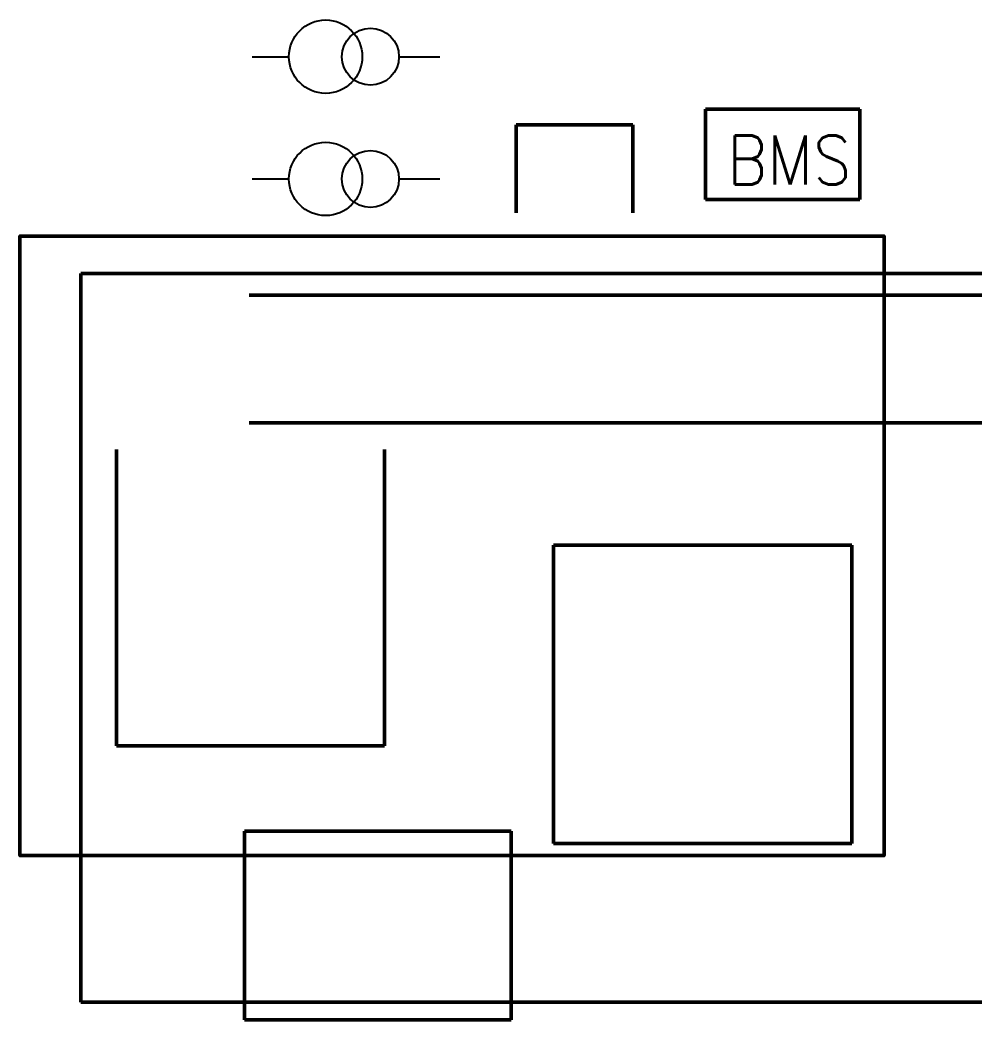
# Model space of a CAD drawing. Header units: millimetres. Extents: x 0 to 246, y -100 to 84.
# Drawn here: x 0 to 117.1, y -96.2 to 26.5 of the extents above; entities that cross this region are included whole.
import ezdxf

# ---------------------------------------------------------------- set-up
doc = ezdxf.new("R2010")
doc.units = ezdxf.units.MM
doc.layers.get('0').update_dxf_attribs({"lineweight": 50, "true_color": 0x000000})
doc.layers.add('Contour', color=7, linetype='Continuous', true_color=0xffffff)
doc.styles.add('textstyle0', font='')
doc.styles.get('textstyle0').set_extended_font_data('Standard')

# ---------------------------------------------------------------- blocks, each defined once
blk = doc.blocks.new('block 1')
at = {"layer": 'Contour'}
for p, q in [((0, 0), (4.5, 0)), ((18, 0), (23, 0))]:
    blk.add_line(p, q, dxfattribs=at)
for centre, radius in [((9, 0), 4.5), ((14.5, 0), 3.5)]:
    blk.add_circle(centre, radius, dxfattribs=at)

msp = doc.modelspace()

# ---------------------------------------------------------------- linework, layer by layer
for p, q in [((103.04, 15.55), (84.13, 15.55)), ((84.13, 15.55), (84.13, 4.47)), ((103.04, 4.47), (103.04, 15.55)), ((75.21, 13.65), (60.88, 13.65)), ((60.88, 13.65), (60.88, 2.84)), ((75.21, 2.84), (75.21, 13.65)), ((84.13, 4.47), (103.04, 4.47)), ((11.84, -62.56), (11.84, -26.19)), ((44.72, -26.19), (44.72, -62.56)), ((44.72, -62.56), (11.84, -62.56)), ((27.56, -72.99), (60.26, -72.99)), ((27.56, -96.17), (27.56, -72.99)), ((60.26, -72.99), (60.26, -96.17)), ((60.26, -96.17), (27.56, -96.17))]:
    msp.add_line(p, q)
at = {"color": 126, "true_color": 0x005332}
for p, q in [((7.47, -4.61), (200.65, -4.61)), ((7.47, -94), (7.47, -4.61)), ((200.65, -94), (7.47, -94))]:
    msp.add_line(p, q, dxfattribs=at)
at = {"color": 7, "true_color": 0xffffff}
for p, q in [((28.13, -7.25), (179.36, -7.25)), ((179.36, -22.92), (28.13, -22.92))]:
    msp.add_line(p, q, dxfattribs=at)
at = {"color": 227, "true_color": 0x433d42}
for p, q in [((65.46, -37.91), (102.08, -37.91)), ((65.46, -74.53), (65.46, -37.91)), ((102.08, -37.91), (102.08, -74.53)), ((102.08, -74.53), (65.46, -74.53))]:
    msp.add_line(p, q, dxfattribs=at)
at = {"flags": 128}
msp.add_lwpolyline([(53.02, -76), (0, -76), (0, 0), (106.03, 0), (106.03, -76), (53.02, -76)], dxfattribs=at)

# ---------------------------------------------------------------- block references
for p in [(28.5, 22), (28.5, 7)]:
    msp.add_blockref('block 1', p)

# ---------------------------------------------------------------- texts
at = {"insert": (94.39, 9.33), "char_height": 6.2112, "attachment_point": 5, "style": 'textstyle0'}
msp.add_mtext('\\H5.99998;BMS', dxfattribs=at)

doc.saveas('drawing.dxf')
